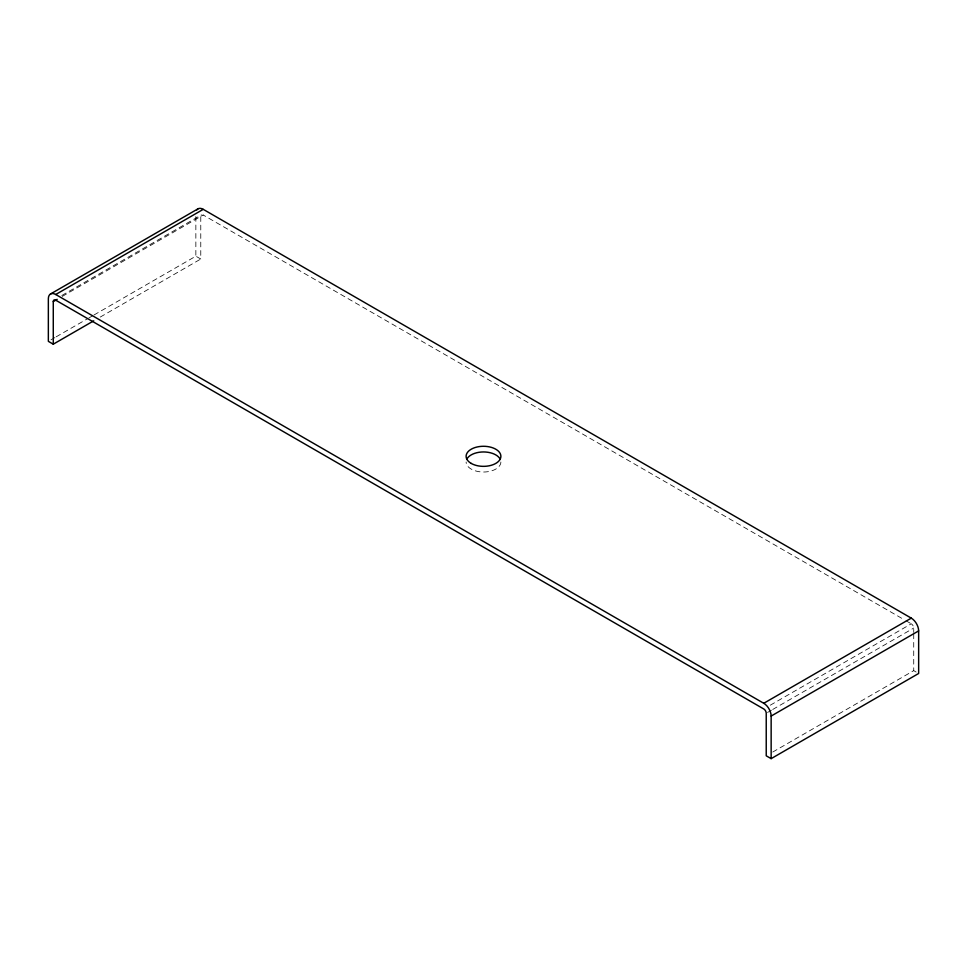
<?xml version="1.0" encoding="UTF-8"?>
<svg xmlns="http://www.w3.org/2000/svg" width="967" height="967" viewBox="0 0 967 967"><rect width="100%" height="100%" fill="white"/><g stroke="black" fill="none" stroke-linecap="round" stroke-linejoin="round"><path stroke-width="0.73" stroke-dasharray="4.83 3.63" d="M61.815 295.491L201.499 214.843M62.251 296.41L203.239 215.025L904.737 620.028M50.961 339.84L54.877 337.58M56.183 336.818L87.514 318.735M88.819 317.986L92.735 315.726M94.041 314.964L195.854 256.182L200.773 259.023L200.773 216.439A3.481 2.007 60 0 1 203.239 215.025M100.266 317.055L200.773 259.023M770.288 705.197L911.277 623.8A3.481 2.007 60 0 1 913.73 628.067L913.73 632.466M767.532 712.474L771.448 710.213M772.754 709.452L913.73 628.067M772.754 752.036L913.73 670.639L916.196 672.065M906.055 620.79L911.277 623.8M913.73 633.941L913.73 670.639M195.854 216.535L195.854 256.182M500.882 461.996A17.382 10.033 0 0 1 483.5 472.029A17.382 10.033 0 0 1 466.118 461.996"/><path stroke-width="1.45" d="M50.514 293.992L198.017 208.824M55.723 294.5L203.239 209.343L911.277 618.131A10.432 6.02 60 0 1 918.65 630.895L918.65 673.479L771.146 758.648L766.227 755.807L766.227 713.223A3.481 2.007 60 0 0 763.761 708.968L55.723 300.181A3.481 2.007 60 0 0 53.27 301.607L53.27 344.179L48.35 341.351L48.35 298.767A10.432 6.02 60 0 1 55.723 294.5L763.761 703.287A10.432 6.02 60 0 1 771.146 716.063L771.146 758.648M53.27 301.607L57.186 299.347M53.27 344.179L93.739 320.826M763.761 703.287L911.277 618.131M771.146 716.063L918.65 630.895M196.845 209.912A10.432 6.02 60 0 1 203.239 209.343M466.71 459.398A17.382 10.033 0 0 1 483.5 451.952A17.382 10.033 0 0 1 500.29 459.398M471.207 463.411A17.382 10.033 0 0 0 500.29 458.914A17.382 10.033 0 0 0 479.003 446.621A17.382 10.033 0 0 0 471.207 463.411"/></g></svg>
